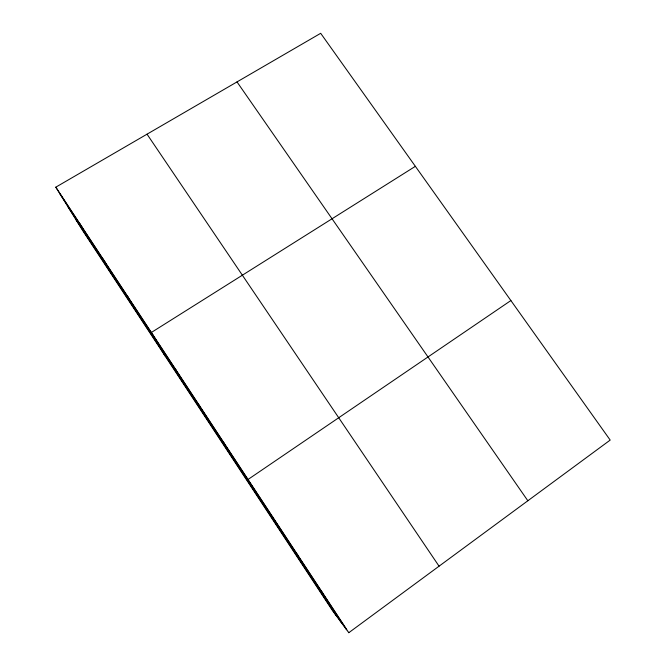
<?xml version="1.0" encoding="UTF-8"?>
<svg xmlns="http://www.w3.org/2000/svg" width="666" height="666" viewBox="0 0 666 666"><rect width="100%" height="100%" fill="white"/><g stroke="black" fill="none" stroke-linecap="round" stroke-linejoin="round"><path stroke-width="1" d="M247.436 481.21L248.035 479.47L510.88 300.549M348.801 632.7L610.189 440.084L320.687 33.3L55.811 187.171L83.283 231.51L332.684 610.897L348.801 632.7L55.811 187.171M415.368 166.334L151.365 332.476L165.135 356.027M272.228 516.625L272.827 517.174M296.753 553.921L297.885 555.278M321.528 591.599L323.21 593.789M237.013 81.91L527.847 500.765M147.036 134.174L439.06 566.183M59.59 193.273L346.561 629.67M68.148 207.076L341.525 622.86M76.165 220.021L336.83 616.5M79.329 222.935L82.659 228.346M103.097 259.066L105.952 263.778M127.106 295.579L129.495 299.567M175.166 368.664L176.582 371.187M199.201 405.219L200.133 406.993M223.493 442.149L223.918 443.165"/></g></svg>
